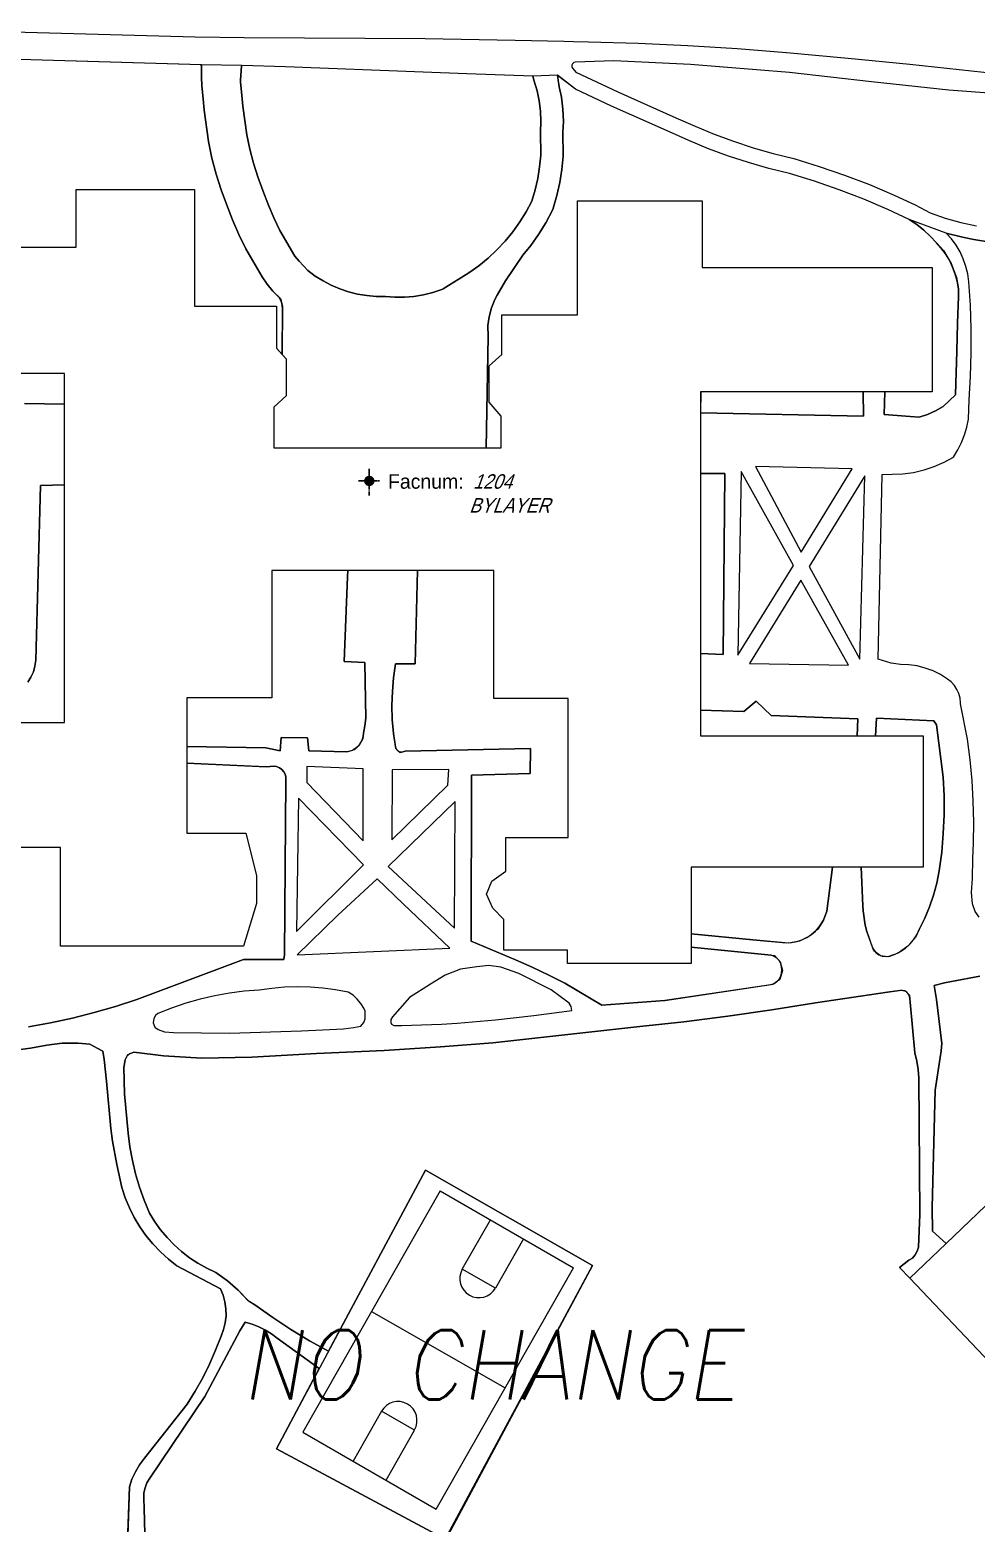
# Model space of a CAD drawing. Header units: inches. Extents: x 1273557 to 1282364, y 239587 to 246310.
# Drawn here: x 1277303.9 to 1277577.4, y 244228.8 to 244660.3 of the extents above; entities that cross this region are included whole.
import ezdxf
from ezdxf.enums import TextEntityAlignment as Align

# ---------------------------------------------------------------- set-up
doc = ezdxf.new("R2010")
doc.units = ezdxf.units.IN
doc.header["$MEASUREMENT"] = 0
doc.linetypes.add('DASHED2', pattern=[0.375, 0.25, -0.125])
doc.layers.add('BLDG-DATA', color=159, linetype='DASHED2', lineweight=30)
for name, color, linetype in [('BLDG-UW', 231, 'Continuous'), ('GRASS', 3, 'Continuous'), ('MISC-FENCE', 140, 'Continuous'), ('MISC-SURF-FEAT', 40, 'Continuous'), ('PATH', 253, 'Continuous'), ('PATH-ISLAND', 252, 'Continuous'), ('REV-ADJUDICATION-NOTES', 2, 'Continuous')]:
    doc.layers.add(name, color=color, linetype=linetype)
doc.styles.add('Revisions', font='simplex.shx', dxfattribs={"width": 0.9, "oblique": 10, "height": 25})
doc.styles.add('SS_LITE', font='FRABK.TTF', dxfattribs={"height": 16})

# ---------------------------------------------------------------- blocks, each defined once
blk = doc.blocks.new('*U1')
for p, q in [((-3.08, 0), (3.08, 0)), ((0, 3.55), (0, -4.2))]:
    blk.add_line(p, q)
at = {"const_width": 1.5}
blk.add_lwpolyline([(-0.75, 0, 1), (0.75, 0, 1)], format="xyb", close=True, dxfattribs=at)
at = {"layer": 'BLDG-DATA', "color": 1, "style": 'SS_LITE'}
blk.add_text('Facnum:', height=4.2, dxfattribs=at).set_placement((27.26, -2.25), align=Align.RIGHT)
at = {"layer": 'BLDG-DATA', "color": 7, "style": 'SS_LITE', "oblique": 20, "width": 0.9, "flags": 8}
for tag, p in [('FACNUM', (29.98, -2.25)), ('OBJECT', (28.84, -9.16))]:
    blk.add_attdef(tag, p, '', height=4.2, dxfattribs=at)

msp = doc.modelspace()

# ---------------------------------------------------------------- linework, layer by layer
at = {"layer": 'BLDG-UW'}
for points in [[(1277249.28, 244597.55), (1277317.36, 244597.55), (1277317.36, 244614.19), (1277351.49, 244614.19), (1277351.49, 244580.48), (1277375.18, 244580.48), (1277375.18, 244568.34), (1277378.03, 244565.3), (1277378.01, 244554.57), (1277374.39, 244551.3), (1277374.39, 244539.53), (1277440.15, 244539.53), (1277440.15, 244548.68), (1277436.67, 244552.73), (1277436.69, 244563.22), (1277440.31, 244566.5), (1277440.31, 244577.98), (1277462.21, 244577.98), (1277462.21, 244610.95), (1277498.26, 244610.95), (1277498.26, 244591.69), (1277564.67, 244591.69), (1277564.67, 244555.73), (1277497.75, 244555.73), (1277497.75, 244456.26), (1277562.11, 244456.26), (1277562.11, 244418.31), (1277495.08, 244418.31), (1277495.08, 244390.52), (1277459.33, 244390.52), (1277459.33, 244394.34), (1277440.89, 244394.34), (1277440.89, 244403.23), (1277437.73, 244406.48), (1277435.93, 244410.57), (1277437.46, 244414.25), (1277441.46, 244417.16), (1277441.46, 244426.91), (1277459.46, 244426.91), (1277459.46, 244467.11), (1277438.03, 244467.11), (1277438.03, 244494.66), (1277438.03, 244504.05), (1277373.87, 244504.05), (1277373.87, 244467.3), (1277349.26, 244467.3), (1277349.26, 244428.18), (1277366.34, 244428.18), (1277369.44, 244415.95), (1277369.44, 244407.81), (1277365.7, 244395.53), (1277312.81, 244395.53), (1277312.81, 244424.01), (1277244.49, 244424.01)], [(1277244.49, 244460.14), (1277313.97, 244460.14), (1277313.97, 244560.98), (1277248.37, 244560.98)]]:
    msp.add_lwpolyline(points, dxfattribs=at)
at = {"layer": 'GRASS'}
for points in [[(1277249.28, 244597.55), (1277317.36, 244597.55), (1277317.36, 244614.19), (1277351.49, 244614.19), (1277351.49, 244580.48), (1277375.18, 244580.48), (1277375.18, 244568.34), (1277376.86, 244566.55), (1277376.93, 244579.66), (1277376.83, 244580.81), (1277376.52, 244581.92), (1277376.01, 244582.96), (1277374.19, 244584.8), (1277372.55, 244586.79), (1277371.09, 244588.92), (1277366.3, 244597.06), (1277364.29, 244601.2), (1277362.49, 244605.47), (1277360.79, 244609.93), (1277359.21, 244614.13), (1277357.76, 244618.65), (1277356.53, 244623.27), (1277355.52, 244628.07), (1277354.32, 244637.09), (1277354.05, 244640.37), (1277353.62, 244644.17), (1277353.51, 244646.72), (1277353.51, 244649.51), (1277353.4, 244650.26), (1277277.84, 244652.44)], [(1277582.36, 244641.96), (1277569.51, 244642.86), (1277547.13, 244645.31), (1277523.46, 244648.05), (1277494.87, 244650.33), (1277472.7, 244651.38), (1277461.56, 244650.97), (1277461.11, 244650.87), (1277460.72, 244650.54), (1277460.53, 244650.08), (1277460.56, 244649.58), (1277460.81, 244649.15), (1277461.71, 244648.07), (1277473.84, 244642.42), (1277490.65, 244634.94), (1277496.18, 244632.45), (1277501.7, 244630.19), (1277507.3, 244628.13), (1277512.97, 244626.27), (1277518.7, 244624.62), (1277524.66, 244623.12), (1277532.07, 244620.88), (1277539.38, 244618.38), (1277546.58, 244615.61), (1277553.68, 244612.58), (1277559.76, 244609.72), (1277564.07, 244607.42), (1277568.48, 244605.92), (1277572.96, 244604.66), (1277577.5, 244603.66)], [(1277578.3, 244403.92), (1277577.11, 244405.51), (1277576.29, 244407.77), (1277576.05, 244411.06), (1277576.29, 244415.08), (1277576.47, 244420.88), (1277576.66, 244425.28), (1277576.72, 244431.33), (1277576.56, 244437.37), (1277576.2, 244443.39), (1277575.62, 244449.4), (1277574.84, 244455.37), (1277572.89, 244465.55), (1277572.9, 244465.82), (1277572.76, 244467.17), (1277572.4, 244468.49), (1277571.85, 244469.73), (1277571.1, 244470.86), (1277570.18, 244471.87), (1277569.12, 244472.72), (1277567.08, 244474), (1277564.92, 244475.06), (1277562.66, 244475.9), (1277560.32, 244476.49), (1277557.94, 244476.84), (1277555.53, 244476.94), (1277552.81, 244477.29), (1277549.04, 244478.49), (1277550.25, 244531.81), (1277550.25, 244531.81), (1277556.23, 244532.03), (1277559.31, 244532.45), (1277562.34, 244533.16), (1277565.29, 244534.14), (1277568.14, 244535.38), (1277570.86, 244536.88), (1277572.09, 244538.91), (1277573.15, 244541.04), (1277574.01, 244543.25), (1277574.68, 244545.53), (1277575.15, 244547.86), (1277575.38, 244553.37), (1277575.79, 244560.19), (1277575.99, 244567.03), (1277575.96, 244573.88), (1277575.72, 244580.72), (1277575.25, 244587.55), (1277574.95, 244589.79), (1277574.42, 244591.98), (1277573.68, 244594.12), (1277572.72, 244596.16), (1277571.57, 244598.1), (1277570.22, 244599.92), (1277568.7, 244601.59), (1277568.7, 244601.59), (1277573.44, 244600.45), (1277576.75, 244599.72), (1277581.39, 244598.99)], [(1277302.41, 244552.35), (1277313.97, 244552.19), (1277313.97, 244560.98), (1277248.37, 244560.98)], [(1277244.49, 244460.14), (1277313.97, 244460.14), (1277313.97, 244528.88), (1277307.04, 244528.69), (1277305.65, 244478.18), (1277305.41, 244476.47), (1277304.94, 244474.82), (1277304.24, 244473.24), (1277303.33, 244471.78)], [(1277303.58, 244372.15), (1277309.93, 244373.32), (1277316.24, 244374.71), (1277322.5, 244376.31), (1277328.69, 244378.11), (1277334.82, 244380.13), (1277365.64, 244391.69), (1277377.35, 244391.67), (1277377.51, 244392.97), (1277377.71, 244418.62), (1277377.91, 244443.2), (1277377.95, 244444.12), (1277377.76, 244445.02), (1277377.36, 244445.85), (1277376.77, 244446.55), (1277376.03, 244447.08), (1277375.18, 244447.41), (1277374.28, 244447.52), (1277373.38, 244447.4), (1277372.04, 244447.36), (1277372.04, 244447.38), (1277349.26, 244448.39), (1277349.26, 244428.18), (1277366.34, 244428.18), (1277369.44, 244415.95), (1277369.44, 244407.81), (1277365.7, 244395.53), (1277312.81, 244395.53), (1277312.81, 244424.01), (1277244.49, 244424.01)], [(1277578.49, 244386.84), (1277570.3, 244385.32), (1277568.28, 244384.92), (1277565.3, 244384.15), (1277565.94, 244380.06), (1277567.51, 244367.35), (1277567.25, 244365.28), (1277567, 244363.34), (1277565.51, 244353.87), (1277564.63, 244319.94), (1277564.82, 244313.12), (1277568.72, 244309.55), (1277558.26, 244299.53), (1277555.24, 244302.67), (1277557.95, 244304.71), (1277558.97, 244305.38), (1277559.79, 244306.28), (1277560.38, 244307.36), (1277560.68, 244308.54), (1277561.11, 244317.91), (1277560.78, 244357.49), (1277560.66, 244359.91), (1277560.29, 244362.31), (1277559.69, 244364.65), (1277558.35, 244379.37), (1277558.27, 244380.29), (1277558.17, 244381), (1277557.86, 244381.66), (1277557.38, 244382.19), (1277556.76, 244382.57), (1277556.05, 244382.74), (1277555.33, 244382.71), (1277551.73, 244382.19), (1277541.34, 244380.65), (1277530.96, 244379.1), (1277518.31, 244377.08), (1277505.63, 244375.27), (1277492.91, 244373.68), (1277480.17, 244372.31), (1277437.69, 244367.58), (1277422.55, 244366.45), (1277406.33, 244365.4), (1277386.72, 244364.49), (1277368.1, 244363.44), (1277353.59, 244363.09), (1277342.59, 244363.84), (1277334, 244364.83), (1277332.79, 244364.39), (1277332.08, 244363.79), (1277331.51, 244362.67), (1277331.11, 244360.48), (1277331.33, 244352.84), (1277332.34, 244341.44), (1277332.84, 244337.52), (1277333.56, 244333.58), (1277334.48, 244329.69), (1277335.62, 244325.85), (1277336.96, 244322.07), (1277338.49, 244318.37), (1277340.01, 244315.88), (1277341.7, 244313.52), (1277343.57, 244311.28), (1277345.6, 244309.19), (1277347.77, 244307.25), (1277350.08, 244305.47), (1277352.51, 244303.87), (1277355.06, 244302.46), (1277357.7, 244301.23), (1277361.01, 244298.78), (1277364.11, 244296.06), (1277366.98, 244293.12), (1277367.11, 244293.01), (1277368.99, 244291.84), (1277374.1, 244288.17), (1277379.35, 244284.7), (1277384.73, 244281.45), (1277390.24, 244278.41), (1277418.22, 244330.72), (1277466.49, 244303.24), (1277423.99, 244224.12), (1277375.17, 244250.24), (1277387.57, 244273.42), (1277375.36, 244282.17), (1277373.74, 244283.44), (1277371.99, 244284.55), (1277370.14, 244285.5), (1277368.19, 244286.27), (1277366.18, 244286.86), (1277364.57, 244284.36), (1277354.52, 244265.34), (1277338.58, 244241.78), (1277337.77, 244240.45), (1277337.21, 244239), (1277336.91, 244237.47), (1277336.89, 244235.91), (1277336.95, 244232.96), (1277337.96, 244196.49)], [(1277332.18, 244223.38), (1277332.71, 244239.24), (1277333.43, 244241.48), (1277334.42, 244243.63), (1277335.65, 244245.64), (1277337.11, 244247.49), (1277349.39, 244263.13), (1277351.73, 244266.87), (1277353.88, 244270.72), (1277355.84, 244274.67), (1277357.61, 244278.71), (1277359.18, 244282.83), (1277359.91, 244284.71), (1277360.4, 244286.67), (1277360.63, 244288.68), (1277360.6, 244290.7), (1277360.31, 244292.7), (1277359.77, 244294.64), (1277358.98, 244296.5), (1277346.43, 244303.16), (1277343.96, 244305.08), (1277341.64, 244307.17), (1277339.48, 244309.44), (1277337.49, 244311.85), (1277335.69, 244314.41), (1277334.09, 244317.1), (1277332.69, 244319.89), (1277331.5, 244322.79), (1277330.53, 244325.76), (1277329.05, 244332.43), (1277327.84, 244339.15), (1277327.34, 244342.85), (1277326.08, 244356.48), (1277325.41, 244362.76), (1277324.98, 244365.13), (1277323.41, 244366.01), (1277321.23, 244367.23), (1277317.89, 244367.47), (1277313.23, 244367.45), (1277308.81, 244366.88), (1277304.09, 244366.05), (1277290.84, 244364.31)]]:
    msp.add_lwpolyline(points, dxfattribs=at)
for points in [[(1277380.46, 244594.91), (1277381.71, 244593.49), (1277384.24, 244590.79), (1277386.39, 244589.19), (1277388.66, 244587.77), (1277391.04, 244586.53), (1277393.5, 244585.48), (1277396.05, 244584.62), (1277398.65, 244583.96), (1277401.3, 244583.51), (1277403.97, 244583.27), (1277406.66, 244583.24), (1277409.42, 244583.05), (1277412.19, 244583.07), (1277414.94, 244583.31), (1277417.67, 244583.77), (1277420.36, 244584.43), (1277422.98, 244585.3), (1277423.39, 244585.48), (1277430.83, 244590.13), (1277433.67, 244592.15), (1277436.38, 244594.36), (1277438.92, 244596.75), (1277441.31, 244599.29), (1277443.51, 244601.99), (1277445.54, 244604.82), (1277447.36, 244607.78), (1277448.99, 244610.86), (1277449.96, 244614.11), (1277450.71, 244617.42), (1277451.24, 244620.76), (1277451.55, 244624.12), (1277451.5, 244630.87), (1277451.62, 244633.86), (1277451.49, 244636.84), (1277451.12, 244639.79), (1277450.51, 244642.7), (1277449.66, 244645.54), (1277449.29, 244646.95), (1277430.16, 244647.59), (1277430.16, 244647.59), (1277430.16, 244647.59), (1277417.59, 244648.1), (1277377.77, 244649.61), (1277365.15, 244650.02), (1277365.13, 244649.8), (1277364.85, 244645.91), (1277364.81, 244645.18), (1277365.23, 244641.46), (1277365.49, 244638.29), (1277366.6, 244629.97), (1277367.46, 244625.87), (1277368.54, 244621.82), (1277369.82, 244617.83), (1277371.3, 244613.91), (1277372.92, 244609.65), (1277374.53, 244605.84), (1277376.21, 244602.37)], [(1277564.67, 244591.69), (1277564.67, 244555.73), (1277550.97, 244555.73), (1277550.8, 244549.19), (1277558.31, 244548.63), (1277560.91, 244548.43), (1277563.34, 244549.18), (1277563.34, 244549.18), (1277565.66, 244550.21), (1277567.84, 244551.51), (1277571.42, 244554.88), (1277571.42, 244554.88), (1277571.52, 244558.21), (1277571.78, 244567.39), (1277572.02, 244575.57), (1277572.25, 244583.31), (1277572.31, 244585.52), (1277571.93, 244587.66), (1277571.36, 244589.75), (1277570.59, 244591.78), (1277569.64, 244593.73), (1277569.64, 244593.73), (1277568.51, 244595.58), (1277567.21, 244597.33), (1277565.89, 244598.8), (1277564.14, 244600.7), (1277562.24, 244602.47), (1277560.21, 244604.09), (1277558.06, 244605.54), (1277551.84, 244608.46), (1277544.89, 244611.43), (1277537.84, 244614.14), (1277530.69, 244616.58), (1277523.46, 244618.77), (1277517.52, 244620.26), (1277511.64, 244621.96), (1277505.82, 244623.87), (1277505.82, 244623.87), (1277500.07, 244625.99), (1277494.39, 244628.31), (1277488.81, 244630.83), (1277471.97, 244638.31), (1277461.57, 244643.16), (1277456.41, 244647.18), (1277456.42, 244646.98), (1277456.89, 244643.85), (1277457.52, 244640.86), (1277457.96, 244637.39), (1277458.11, 244633.87), (1277457.98, 244630.76), (1277458.04, 244623.85), (1277457.68, 244619.95), (1277457.08, 244616.19), (1277456.24, 244612.46), (1277455.02, 244608.39), (1277452.99, 244604.56), (1277450.94, 244601.23), (1277448.66, 244598.05), (1277446.4, 244595.26), (1277441.34, 244587.81), (1277438.94, 244583.62), (1277438.27, 244582.38), (1277437.31, 244579.96), (1277436.64, 244577.43), (1277436.27, 244574.85), (1277436.34, 244571.74), (1277435.79, 244539.53), (1277440.15, 244539.53), (1277440.15, 244548.68), (1277436.67, 244552.73), (1277436.69, 244563.22), (1277440.31, 244566.5), (1277440.31, 244577.98), (1277462.21, 244577.98), (1277462.21, 244610.95), (1277498.26, 244610.95), (1277498.26, 244610.95), (1277498.26, 244610.95), (1277498.26, 244591.69)], [(1277544.82, 244548.66), (1277544.69, 244555.73), (1277544.69, 244555.73), (1277497.78, 244555.73), (1277497.75, 244549.67)], [(1277504.73, 244532.14), (1277497.75, 244532.11), (1277497.75, 244480.06), (1277504.26, 244479.76)], [(1277508.51, 244479.57), (1277524.59, 244505.5), (1277509.49, 244532.69)], [(1277526.83, 244509.36), (1277541.53, 244533.46), (1277513.65, 244534.16)], [(1277529.09, 244505.21), (1277543.82, 244478.47), (1277545.18, 244531.42)], [(1277376.51, 244455.84), (1277376.51, 244455.84), (1277384.17, 244455.73), (1277384.55, 244451.97), (1277395.49, 244451.69), (1277396.6, 244451.92), (1277397.64, 244452.37), (1277398.56, 244453.04), (1277399.32, 244453.89), (1277399.88, 244454.88), (1277400.22, 244455.96), (1277400.32, 244457.09), (1277400.77, 244459.23), (1277400.99, 244461.41), (1277400.76, 244477.5), (1277394.79, 244477.74), (1277395.73, 244502.24), (1277395.8, 244504.05), (1277373.87, 244504.05), (1277373.87, 244467.3), (1277373.87, 244467.3), (1277373.87, 244467.3), (1277349.26, 244467.3), (1277349.26, 244453.19), (1277372.13, 244452.87), (1277376.31, 244451.94), (1277376.31, 244451.94), (1277376.51, 244455.84)], [(1277495.08, 244395.18), (1277495.08, 244390.52), (1277459.33, 244390.52), (1277459.33, 244394.34), (1277440.89, 244394.34), (1277440.89, 244403.23), (1277437.73, 244406.48), (1277435.93, 244410.57), (1277437.46, 244414.25), (1277441.46, 244417.16), (1277441.46, 244426.91), (1277459.46, 244426.91), (1277459.46, 244467.11), (1277438.03, 244467.11), (1277438.03, 244494.66), (1277438.03, 244504.05), (1277415.95, 244504.05), (1277415.3, 244477.14), (1277409.64, 244477.07), (1277409.04, 244473.08), (1277408.68, 244469.07), (1277408.55, 244465.04), (1277408.66, 244461.01), (1277409.01, 244457), (1277409.6, 244453.02), (1277409.88, 244452.39), (1277410.37, 244451.91), (1277411.01, 244451.65), (1277411.7, 244451.65), (1277412.34, 244451.91), (1277448.65, 244452.62), (1277448.55, 244445.42), (1277431.54, 244444.9), (1277431.48, 244396.96), (1277444.27, 244391.57), (1277449.13, 244389.43), (1277453.9, 244387.16), (1277458.57, 244384.78), (1277469.2, 244378.5), (1277487.45, 244379.78), (1277518.15, 244384.4), (1277519.02, 244384.76), (1277519.79, 244385.3), (1277520.43, 244385.99), (1277520.9, 244386.8), (1277521.18, 244387.7), (1277521.26, 244388.64), (1277521.13, 244389.57), (1277520.9, 244390.49), (1277520.45, 244391.33), (1277519.82, 244392.03), (1277519.03, 244392.56), (1277518.14, 244392.89), (1277517.2, 244392.99)], [(1277526.74, 244501.29), (1277511.92, 244477.2), (1277540.49, 244476.73)], [(1277518.16, 244462.15), (1277513.83, 244466.32), (1277510.23, 244463.36), (1277497.75, 244463.69), (1277497.75, 244456.26), (1277543.05, 244456.26), (1277543.24, 244461.25)], [(1277565.05, 244410.28), (1277565.99, 244413.74), (1277566.71, 244417.26), (1277567.43, 244422.65), (1277567.9, 244428.07), (1277568.13, 244433.5), (1277568.11, 244438.93), (1277567.85, 244444.35), (1277565.93, 244459.43), (1277565.17, 244460.66), (1277548.59, 244461.45), (1277548.31, 244456.26), (1277562.11, 244456.26), (1277562.11, 244418.31), (1277544.2, 244418.31), (1277544.66, 244407.15), (1277544.69, 244405.69), (1277545.28, 244401.62), (1277545.83, 244399.74), (1277547.48, 244395), (1277547.7, 244394.55), (1277548.38, 244393.7), (1277549.25, 244393.05), (1277550.26, 244392.64), (1277551.34, 244392.5), (1277552.42, 244392.65), (1277554.02, 244393.22), (1277555.53, 244393.99), (1277556.93, 244394.96), (1277558.19, 244396.09), (1277559.29, 244397.38), (1277560.22, 244398.81), (1277560.95, 244400.34), (1277562.53, 244403.56), (1277563.89, 244406.88)], [(1277400.29, 244425.97), (1277400.25, 244446.8), (1277383.94, 244447.41), (1277383.96, 244442.82)], [(1277400.25, 244446.8), (1277383.94, 244447.41), (1277383.96, 244442.82), (1277400.29, 244425.97)], [(1277408.57, 244426.2), (1277424.76, 244442.08), (1277424.98, 244446.52), (1277408.59, 244446.45)], [(1277424.76, 244442.08), (1277424.98, 244446.52), (1277408.59, 244446.45), (1277408.57, 244426.2)], [(1277400.39, 244418.99), (1277381.52, 244438.25), (1277380.96, 244399.72)], [(1277426.87, 244437.27), (1277407.45, 244418.55), (1277426.66, 244400.67)], [(1277535.89, 244418.31), (1277495.08, 244418.31), (1277495.08, 244399.04), (1277512.82, 244397.34), (1277522.45, 244396.44), (1277524.01, 244396.53), (1277525.55, 244396.83), (1277527.04, 244397.32), (1277528.45, 244398.01), (1277529.77, 244398.86), (1277530.96, 244399.88), (1277532.01, 244401.05), (1277533.27, 244403.03), (1277534.22, 244405.62)], [(1277425.33, 244394.9), (1277411.94, 244407.68), (1277404.27, 244414.98), (1277392.86, 244404.33), (1277381.21, 244393.03)], [(1277411.94, 244407.68), (1277404.27, 244414.98), (1277392.86, 244404.33), (1277381.21, 244393.03), (1277425.33, 244394.9)], [(1277423.9, 244387.15), (1277419.68, 244384.57), (1277413.62, 244380.67), (1277408.7, 244375.09), (1277408.29, 244374.27), (1277408.22, 244373.41), (1277408.4, 244372.96), (1277409.09, 244372.62), (1277411.3, 244372.57), (1277422.86, 244372.95), (1277427.46, 244373.27), (1277438.53, 244374.26), (1277449.58, 244375.48), (1277460.52, 244376.93), (1277460.31, 244378.06), (1277459.77, 244378.99), (1277454.62, 244382.88), (1277445.27, 244387.65), (1277440.02, 244389.45), (1277436.56, 244389.89), (1277433.05, 244389.57), (1277428.38, 244388.87)], [(1277438.53, 244374.26), (1277449.58, 244375.48), (1277460.52, 244376.93), (1277460.31, 244378.06), (1277459.77, 244378.99), (1277454.62, 244382.88), (1277445.27, 244387.65), (1277440.02, 244389.45), (1277436.56, 244389.89), (1277433.05, 244389.57), (1277428.38, 244388.87), (1277423.9, 244387.15), (1277419.68, 244384.57), (1277413.62, 244380.67), (1277408.7, 244375.09), (1277408.29, 244374.27), (1277408.22, 244373.41), (1277408.4, 244372.96), (1277409.09, 244372.62), (1277411.3, 244372.57), (1277422.86, 244372.95), (1277427.46, 244373.27)], [(1277392.29, 244382.86), (1277388.62, 244383.35), (1277384.94, 244383.64), (1277381.24, 244383.74), (1277377.54, 244383.63), (1277373.86, 244383.32), (1277370.19, 244382.82), (1277365.88, 244382.49), (1277361.6, 244381.95), (1277357.34, 244381.18), (1277353.14, 244380.2), (1277348.99, 244379.01), (1277344.9, 244377.61), (1277340.89, 244376), (1277340.25, 244375.46), (1277339.8, 244374.56), (1277339.56, 244373.31), (1277340.08, 244372.11), (1277340.97, 244371.4), (1277342.87, 244370.78), (1277345.43, 244370.52), (1277361.65, 244370.37), (1277382.47, 244371.06), (1277394.58, 244371.61), (1277397.48, 244372.02), (1277399.57, 244372.36), (1277400.43, 244373.44), (1277400.86, 244374.54), (1277400.81, 244376.72), (1277400.47, 244377.55), (1277399.62, 244378.96), (1277398.56, 244380.22), (1277397.32, 244381.3), (1277395.92, 244382.17)], [(1277388.62, 244383.35), (1277384.94, 244383.64), (1277381.24, 244383.74), (1277377.54, 244383.63), (1277373.86, 244383.32), (1277370.19, 244382.82), (1277365.88, 244382.49), (1277361.6, 244381.95), (1277357.34, 244381.18), (1277353.14, 244380.2), (1277348.99, 244379.01), (1277344.9, 244377.61), (1277340.89, 244376), (1277340.25, 244375.46), (1277339.8, 244374.56), (1277339.56, 244373.31), (1277340.08, 244372.11), (1277340.97, 244371.4), (1277342.87, 244370.78), (1277345.43, 244370.52), (1277361.65, 244370.37), (1277382.47, 244371.06), (1277394.58, 244371.61), (1277397.48, 244372.02), (1277399.57, 244372.36), (1277400.43, 244373.44), (1277400.86, 244374.54), (1277400.81, 244376.72), (1277400.47, 244377.55), (1277399.62, 244378.96), (1277398.56, 244380.22), (1277397.32, 244381.3), (1277395.92, 244382.17), (1277392.29, 244382.86)]]:
    msp.add_lwpolyline(points, close=True, dxfattribs=at)
at = {"layer": 'MISC-FENCE'}
for p, q in [((1277603.73, 244343.12), (1277568.72, 244309.55)), ((1277375.17, 244250.24), (1277418.22, 244330.72)), ((1277418.22, 244330.72), (1277466.49, 244303.24)), ((1277568.72, 244309.55), (1277558.26, 244299.53)), ((1277466.49, 244303.24), (1277424.12, 244224.05)), ((1277558.26, 244299.53), (1277723.39, 244125.02)), ((1277424.12, 244224.05), (1277375.17, 244250.24))]:
    msp.add_line(p, q, dxfattribs=at)
at = {"layer": 'MISC-SURF-FEAT'}
for p, q in [((1277422.52, 244324.78), (1277382.81, 244255.04)), ((1277422.52, 244324.78), (1277461.07, 244302.58)), ((1277428.9, 244302.13), (1277437.04, 244316.42)), ((1277446.57, 244310.93), (1277438.46, 244296.69)), ((1277421.37, 244232.84), (1277461.07, 244302.58)), ((1277438.46, 244296.69), (1277428.9, 244302.13)), ((1277402.66, 244289.91), (1277441.33, 244267.9)), ((1277405.54, 244261.12), (1277397.32, 244246.68)), ((1277415.1, 244255.67), (1277405.54, 244261.12)), ((1277382.81, 244255.04), (1277421.37, 244232.83)), ((1277406.86, 244241.19), (1277415.1, 244255.67))]:
    msp.add_line(p, q, dxfattribs=at)
for centre, start, end in [((1277433.68, 244299.41), 150.3343, 330.3343), ((1277410.32, 244258.4), 330.3472, 150.3472)]:
    msp.add_arc(centre, 5.5, start, end, dxfattribs=at)
at = {"layer": 'PATH'}
for points in [[(1277277.93, 244660.33), (1277351.75, 244658.28), (1277365.86, 244658.12), (1277418.14, 244657.83), (1277444.15, 244657.32), (1277458.24, 244657.04), (1277461.05, 244656.99), (1277465.39, 244656.9), (1277479.71, 244656.45), (1277494.03, 244655.78), (1277508.33, 244654.91), (1277522.62, 244653.82), (1277540.42, 244652.15), (1277558.23, 244650.38), (1277576.03, 244648.51), (1277593.82, 244646.53)], [(1277581.39, 244598.99), (1277576.75, 244599.72), (1277573.44, 244600.45), (1277568.7, 244601.59), (1277568.7, 244601.59), (1277568.7, 244601.59), (1277558.06, 244605.54), (1277551.84, 244608.46), (1277544.89, 244611.43), (1277537.84, 244614.14), (1277530.69, 244616.58), (1277523.46, 244618.77), (1277517.52, 244620.26), (1277511.64, 244621.96), (1277505.82, 244623.87), (1277500.07, 244625.99), (1277494.39, 244628.31), (1277488.81, 244630.83), (1277471.97, 244638.31), (1277461.57, 244643.16), (1277456.39, 244647.2), (1277449.29, 244646.95), (1277430.16, 244647.59), (1277417.59, 244648.1), (1277377.77, 244649.61), (1277365.15, 244650.02), (1277353.51, 244650.26), (1277277.84, 244652.44)], [(1277582.36, 244641.96), (1277569.51, 244642.86), (1277547.13, 244645.31), (1277523.46, 244648.05), (1277494.87, 244650.33), (1277472.7, 244651.38), (1277461.56, 244650.97), (1277461.11, 244650.87), (1277460.72, 244650.54), (1277460.53, 244650.08), (1277460.56, 244649.58), (1277460.81, 244649.15), (1277461.71, 244648.07), (1277473.84, 244642.42), (1277490.65, 244634.94), (1277496.18, 244632.45), (1277501.7, 244630.19), (1277507.3, 244628.13), (1277512.97, 244626.27), (1277518.7, 244624.62), (1277524.66, 244623.12), (1277532.07, 244620.88), (1277539.38, 244618.38), (1277546.58, 244615.61), (1277553.68, 244612.58), (1277559.76, 244609.72), (1277564.07, 244607.42), (1277568.48, 244605.92), (1277572.96, 244604.66), (1277577.5, 244603.66)], [(1277578.3, 244403.92), (1277577.11, 244405.51), (1277576.29, 244407.77), (1277576.05, 244411.06), (1277576.29, 244415.08), (1277576.47, 244420.88), (1277576.66, 244425.28), (1277576.72, 244431.33), (1277576.56, 244437.37), (1277576.2, 244443.39), (1277575.62, 244449.4), (1277574.84, 244455.37), (1277572.89, 244465.55), (1277572.9, 244465.82), (1277572.76, 244467.17), (1277572.4, 244468.49), (1277571.85, 244469.73), (1277571.1, 244470.86), (1277570.18, 244471.87), (1277569.12, 244472.72), (1277567.08, 244474), (1277564.92, 244475.06), (1277562.66, 244475.9), (1277560.32, 244476.49), (1277557.94, 244476.84), (1277555.53, 244476.94), (1277552.81, 244477.29), (1277549.04, 244478.49), (1277550.25, 244531.81), (1277550.25, 244531.81), (1277556.23, 244532.03), (1277559.31, 244532.45), (1277562.34, 244533.16), (1277565.29, 244534.14), (1277568.14, 244535.38), (1277570.86, 244536.88), (1277572.09, 244538.91), (1277573.15, 244541.04), (1277574.01, 244543.25), (1277574.68, 244545.53), (1277575.15, 244547.86), (1277575.38, 244553.37), (1277575.79, 244560.19), (1277575.99, 244567.03), (1277575.96, 244573.88), (1277575.72, 244580.72), (1277575.25, 244587.55), (1277574.95, 244589.79), (1277574.42, 244591.98), (1277573.68, 244594.12), (1277572.72, 244596.16), (1277571.57, 244598.1), (1277570.22, 244599.92), (1277568.7, 244601.59), (1277558.06, 244605.54), (1277560.21, 244604.09), (1277562.24, 244602.47), (1277564.14, 244600.7), (1277565.89, 244598.8), (1277567.93, 244596.53), (1277570.19, 244592.82), (1277571.73, 244588.76), (1277572.31, 244585.52), (1277572.25, 244583.31), (1277572.02, 244575.57), (1277571.78, 244567.39), (1277571.52, 244558.21), (1277571.42, 244554.88), (1277567.84, 244551.51), (1277565.66, 244550.21), (1277563.34, 244549.18), (1277560.91, 244548.43), (1277558.31, 244548.63), (1277550.8, 244549.19), (1277550.97, 244555.73), (1277544.69, 244555.73), (1277544.82, 244548.66), (1277497.75, 244549.67), (1277497.75, 244532.11), (1277504.73, 244532.14), (1277504.26, 244479.76), (1277497.75, 244480.06), (1277497.75, 244463.69), (1277510.23, 244463.36), (1277513.83, 244466.32), (1277518.16, 244462.15), (1277543.24, 244461.25), (1277543.05, 244456.26), (1277548.31, 244456.26), (1277548.59, 244461.45), (1277565.17, 244460.66), (1277565.93, 244459.43), (1277567.85, 244444.35), (1277568.11, 244438.93), (1277568.13, 244433.5), (1277567.9, 244428.07), (1277567.43, 244422.65), (1277566.71, 244417.26), (1277565.99, 244413.74), (1277565.05, 244410.28), (1277563.89, 244406.88), (1277562.53, 244403.56), (1277560.95, 244400.34), (1277559.85, 244398.04), (1277557.65, 244395.46), (1277554.84, 244393.51), (1277551.82, 244392.44), (1277549.7, 244392.71), (1277547.78, 244394.15), (1277545.83, 244399.74), (1277545.28, 244401.62), (1277544.69, 244405.69), (1277544.66, 244407.15), (1277544.2, 244418.31), (1277535.89, 244418.31), (1277534.22, 244405.62), (1277533.27, 244403.03), (1277531.63, 244400.46), (1277529.22, 244398.38), (1277526.36, 244396.99), (1277523.19, 244396.37), (1277512.82, 244397.34), (1277495.08, 244399.04), (1277495.08, 244395.18), (1277517.2, 244392.99), (1277519.14, 244392.78), (1277520.78, 244390.96), (1277521.41, 244388.44), (1277520.61, 244385.88), (1277518.6, 244384.47), (1277487.45, 244379.78), (1277469.2, 244378.5), (1277458.57, 244384.78), (1277453.9, 244387.16), (1277449.13, 244389.43), (1277444.27, 244391.57), (1277431.48, 244396.96), (1277431.54, 244444.9), (1277448.55, 244445.42), (1277448.65, 244452.62), (1277412.34, 244451.91), (1277410.95, 244451.34), (1277409.66, 244452.6), (1277409.01, 244457), (1277408.66, 244461.01), (1277408.55, 244465.04), (1277408.68, 244469.07), (1277409.04, 244473.08), (1277409.64, 244477.07), (1277415.3, 244477.14), (1277415.95, 244504.05), (1277395.8, 244504.05), (1277395.73, 244502.24), (1277394.79, 244477.74), (1277400.76, 244477.5), (1277400.99, 244461.41), (1277400.77, 244459.23), (1277400.32, 244457.09), (1277400.17, 244455.39), (1277399.03, 244453.39), (1277397.19, 244452.04), (1277395.49, 244451.69), (1277384.55, 244451.97), (1277384.17, 244455.73), (1277376.51, 244455.84), (1277376.31, 244451.94), (1277372.13, 244452.87), (1277349.26, 244453.19), (1277349.26, 244448.39), (1277372.3, 244447.37), (1277373.38, 244447.4), (1277374.28, 244447.52), (1277375.18, 244447.41), (1277376.03, 244447.08), (1277376.77, 244446.55), (1277377.36, 244445.85), (1277377.76, 244445.02), (1277377.95, 244444.12), (1277377.91, 244443.2), (1277377.71, 244418.62), (1277377.51, 244392.97), (1277377.35, 244391.67), (1277365.64, 244391.69), (1277334.82, 244380.13), (1277328.69, 244378.11), (1277322.5, 244376.31), (1277316.24, 244374.71), (1277309.93, 244373.32), (1277303.58, 244372.15)], [(1277303.33, 244471.78), (1277304.24, 244473.24), (1277304.94, 244474.82), (1277305.41, 244476.47), (1277305.65, 244478.18), (1277307.04, 244528.69), (1277313.97, 244528.88), (1277313.97, 244552.19), (1277302.41, 244552.35)], [(1277337.96, 244196.49), (1277336.95, 244232.96), (1277336.89, 244235.91), (1277336.91, 244237.47), (1277337.21, 244239), (1277337.77, 244240.45), (1277338.58, 244241.78), (1277354.52, 244265.34), (1277364.57, 244284.36), (1277366.18, 244286.86), (1277368.19, 244286.27), (1277370.14, 244285.5), (1277371.99, 244284.55), (1277373.74, 244283.44), (1277375.36, 244282.17), (1277387.57, 244273.42), (1277375.17, 244250.24), (1277423.99, 244224.12), (1277466.49, 244303.24), (1277418.22, 244330.72), (1277390.24, 244278.41), (1277384.73, 244281.45), (1277379.35, 244284.7), (1277374.1, 244288.17), (1277368.99, 244291.84), (1277367.05, 244293.05), (1277364.11, 244296.06), (1277361.01, 244298.78), (1277357.7, 244301.23), (1277355.06, 244302.46), (1277352.51, 244303.87), (1277350.08, 244305.47), (1277347.77, 244307.25), (1277345.6, 244309.19), (1277343.57, 244311.28), (1277341.7, 244313.52), (1277340.01, 244315.88), (1277338.49, 244318.37), (1277336.96, 244322.07), (1277335.62, 244325.85), (1277334.48, 244329.69), (1277333.56, 244333.58), (1277332.84, 244337.52), (1277332.34, 244341.44), (1277331.33, 244352.84), (1277331.11, 244360.48), (1277331.51, 244362.67), (1277332.29, 244364.21), (1277334, 244364.83), (1277342.59, 244363.84), (1277353.59, 244363.09), (1277368.1, 244363.44), (1277386.72, 244364.49), (1277406.33, 244365.4), (1277422.55, 244366.45), (1277437.69, 244367.58), (1277480.17, 244372.31), (1277492.91, 244373.68), (1277505.63, 244375.27), (1277518.31, 244377.08), (1277530.96, 244379.1), (1277541.34, 244380.65), (1277551.73, 244382.19), (1277555.86, 244382.79), (1277557.11, 244382.49), (1277558.12, 244381.38), (1277558.27, 244380.29), (1277558.35, 244379.37), (1277559.69, 244364.65), (1277560.29, 244362.31), (1277560.66, 244359.91), (1277560.78, 244357.49), (1277561.11, 244317.91), (1277560.68, 244308.54), (1277560.38, 244307.36), (1277559.79, 244306.28), (1277558.97, 244305.38), (1277557.95, 244304.71), (1277555.24, 244302.67), (1277558.26, 244299.53), (1277568.72, 244309.55), (1277564.82, 244313.12), (1277564.63, 244319.94), (1277565.51, 244353.87), (1277567, 244363.34), (1277567.25, 244365.28), (1277567.51, 244367.35), (1277565.94, 244380.06), (1277565.3, 244384.15), (1277568.28, 244384.92), (1277570.3, 244385.32), (1277578.49, 244386.84)], [(1277290.84, 244364.31), (1277304.09, 244366.05), (1277308.81, 244366.88), (1277313.23, 244367.45), (1277317.89, 244367.47), (1277321.23, 244367.23), (1277323.41, 244366.01), (1277324.98, 244365.13), (1277325.41, 244362.76), (1277326.08, 244356.48), (1277327.34, 244342.85), (1277327.84, 244339.15), (1277329.05, 244332.43), (1277330.53, 244325.76), (1277331.5, 244322.79), (1277332.69, 244319.89), (1277334.09, 244317.1), (1277335.69, 244314.41), (1277337.49, 244311.85), (1277339.48, 244309.44), (1277341.64, 244307.17), (1277343.96, 244305.08), (1277346.43, 244303.16), (1277358.98, 244296.5), (1277359.77, 244294.64), (1277360.31, 244292.7), (1277360.6, 244290.7), (1277360.63, 244288.68), (1277360.4, 244286.67), (1277359.91, 244284.71), (1277359.18, 244282.83), (1277357.61, 244278.71), (1277355.84, 244274.67), (1277353.88, 244270.72), (1277351.73, 244266.87), (1277349.39, 244263.13), (1277337.11, 244247.49), (1277335.65, 244245.64), (1277334.42, 244243.63), (1277333.43, 244241.48), (1277332.71, 244239.24), (1277332.14, 244222.33)]]:
    msp.add_lwpolyline(points, dxfattribs=at)
msp.add_lwpolyline([(1277365.15, 244650.02), (1277353.51, 244650.26), (1277353.51, 244646.72), (1277353.62, 244644.17), (1277354.05, 244640.37), (1277354.32, 244637.09), (1277355.52, 244628.07), (1277356.53, 244623.27), (1277357.76, 244618.65), (1277359.21, 244614.13), (1277360.79, 244609.93), (1277362.49, 244605.47), (1277364.29, 244601.2), (1277366.3, 244597.06), (1277371.09, 244588.92), (1277372.55, 244586.79), (1277374.19, 244584.8), (1277376.32, 244582.65), (1277376.93, 244580.44), (1277376.86, 244566.55), (1277378.03, 244565.3), (1277378.01, 244554.57), (1277374.39, 244551.3), (1277374.39, 244539.53), (1277435.79, 244539.53), (1277436.34, 244571.74), (1277436.27, 244574.85), (1277436.64, 244577.43), (1277437.31, 244579.96), (1277438.27, 244582.38), (1277438.94, 244583.62), (1277441.34, 244587.81), (1277446.4, 244595.26), (1277448.66, 244598.05), (1277450.94, 244601.23), (1277452.99, 244604.56), (1277455.02, 244608.39), (1277456.24, 244612.46), (1277457.08, 244616.19), (1277457.68, 244619.95), (1277458.04, 244623.85), (1277457.98, 244630.76), (1277458.11, 244633.87), (1277457.96, 244637.39), (1277457.52, 244640.86), (1277456.89, 244643.85), (1277456.39, 244647.2), (1277449.29, 244646.95), (1277449.66, 244645.54), (1277450.51, 244642.7), (1277451.12, 244639.79), (1277451.49, 244636.84), (1277451.62, 244633.86), (1277451.5, 244630.87), (1277451.55, 244624.12), (1277451.24, 244620.76), (1277450.71, 244617.42), (1277449.96, 244614.11), (1277448.99, 244610.86), (1277447.36, 244607.78), (1277445.54, 244604.82), (1277443.51, 244601.99), (1277441.31, 244599.29), (1277438.92, 244596.75), (1277436.38, 244594.36), (1277433.67, 244592.15), (1277430.83, 244590.13), (1277423.39, 244585.48), (1277422.98, 244585.3), (1277420.36, 244584.43), (1277417.67, 244583.77), (1277414.94, 244583.31), (1277412.19, 244583.07), (1277409.42, 244583.05), (1277406.66, 244583.24), (1277403.97, 244583.27), (1277401.3, 244583.51), (1277398.65, 244583.96), (1277396.05, 244584.62), (1277393.5, 244585.48), (1277391.04, 244586.53), (1277388.66, 244587.77), (1277386.39, 244589.19), (1277384.24, 244590.79), (1277381.71, 244593.49), (1277380.46, 244594.91), (1277376.21, 244602.37), (1277374.53, 244605.84), (1277372.92, 244609.65), (1277371.3, 244613.91), (1277369.82, 244617.83), (1277368.54, 244621.82), (1277367.46, 244625.87), (1277366.6, 244629.97), (1277365.49, 244638.29), (1277365.23, 244641.46), (1277364.81, 244645.18), (1277364.85, 244645.91), (1277365.13, 244649.8)], close=True, dxfattribs=at)
at = {"layer": 'PATH-ISLAND'}
for points in [[(1277508.51, 244479.57), (1277524.59, 244505.5), (1277509.49, 244532.69)], [(1277526.83, 244509.36), (1277541.53, 244533.46), (1277513.65, 244534.16)], [(1277529.09, 244505.21), (1277543.82, 244478.47), (1277545.18, 244531.42)], [(1277511.92, 244477.2), (1277540.49, 244476.73), (1277526.74, 244501.29)], [(1277400.25, 244446.8), (1277383.94, 244447.41), (1277383.96, 244442.82), (1277400.29, 244425.97)], [(1277424.76, 244442.08), (1277424.98, 244446.52), (1277408.59, 244446.45), (1277408.57, 244426.2)], [(1277381.52, 244438.25), (1277380.96, 244399.72), (1277400.39, 244418.99)], [(1277426.87, 244437.27), (1277407.45, 244418.55), (1277426.66, 244400.67)], [(1277425.33, 244394.9), (1277411.94, 244407.68), (1277404.27, 244414.98), (1277392.86, 244404.33), (1277381.21, 244393.03)], [(1277422.86, 244372.95), (1277427.46, 244373.27), (1277438.53, 244374.26), (1277449.58, 244375.48), (1277460.52, 244376.93), (1277460.31, 244378.06), (1277459.77, 244378.99), (1277454.62, 244382.88), (1277445.27, 244387.65), (1277440.02, 244389.45), (1277436.56, 244389.89), (1277433.05, 244389.57), (1277428.38, 244388.87), (1277423.9, 244387.15), (1277419.68, 244384.57), (1277413.62, 244380.67), (1277408.7, 244375.09), (1277408.29, 244374.27), (1277408.22, 244373.41), (1277408.4, 244372.96), (1277409.09, 244372.62), (1277411.3, 244372.57)], [(1277382.47, 244371.06), (1277394.58, 244371.61), (1277397.48, 244372.02), (1277399.57, 244372.36), (1277400.43, 244373.44), (1277400.86, 244374.54), (1277400.81, 244376.72), (1277400.47, 244377.55), (1277399.62, 244378.96), (1277398.56, 244380.22), (1277397.32, 244381.3), (1277395.92, 244382.17), (1277392.29, 244382.86), (1277388.62, 244383.35), (1277384.94, 244383.64), (1277381.24, 244383.74), (1277377.54, 244383.63), (1277373.86, 244383.32), (1277370.19, 244382.82), (1277365.88, 244382.49), (1277361.6, 244381.95), (1277357.34, 244381.18), (1277353.14, 244380.2), (1277348.99, 244379.01), (1277344.9, 244377.61), (1277340.89, 244376), (1277340.25, 244375.46), (1277339.8, 244374.56), (1277339.56, 244373.31), (1277340.08, 244372.11), (1277340.97, 244371.4), (1277342.87, 244370.78), (1277345.43, 244370.52), (1277361.65, 244370.37)]]:
    msp.add_lwpolyline(points, close=True, dxfattribs=at)

# ---------------------------------------------------------------- block references
at = {"layer": 'BLDG-DATA'}
ref = msp.add_blockref('*U1', (1277402.02, 244529.96), dxfattribs=at)
ref.add_attrib('FACNUM', '1204', (1277432, 244527.71), dxfattribs={"color": 7, "height": 4.2, "style": 'SS_LITE', "oblique": 20, "width": 0.9})
ref.add_attrib('OBJECT', 'BYLAYER', (1277430.86, 244520.8), dxfattribs={"color": 7, "height": 4.2, "style": 'SS_LITE', "oblique": 20, "width": 0.9})

# ---------------------------------------------------------------- texts
at = {"layer": 'REV-ADJUDICATION-NOTES', "style": 'Revisions', "oblique": 10, "width": 0.913884}
msp.add_text('NO CHANGE', height=20, dxfattribs=at).set_placement((1277365.13, 244264.49, 127.79))

doc.saveas('drawing.dxf')
